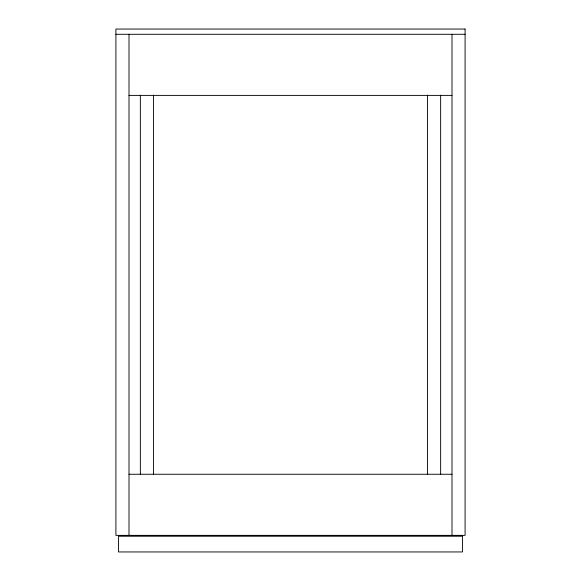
<?xml version="1.0" encoding="UTF-8"?>
<svg xmlns="http://www.w3.org/2000/svg" width="581" height="581" viewBox="0 0 581 581"><rect width="100%" height="100%" fill="white"/><g stroke="black" fill="none" stroke-linecap="round" stroke-linejoin="round"><path stroke-width="0.87" d="M115.909 34.286L465.09 34.286M129.004 95.393L451.996 95.393M129.004 474.256L451.996 474.256M451.996 34.286L451.996 535.362M440.645 95.175L440.645 474.554M427.551 95.175L427.551 474.554M153.449 95.175L153.449 474.554M140.355 95.175L140.355 474.554M129.004 34.286L129.004 535.362M465.09 29.05L115.909 29.05L115.909 535.362L465.09 535.362L465.09 29.05M462.469 536.234L118.531 536.234L118.531 551.95L462.469 551.95L462.469 536.234"/></g></svg>
